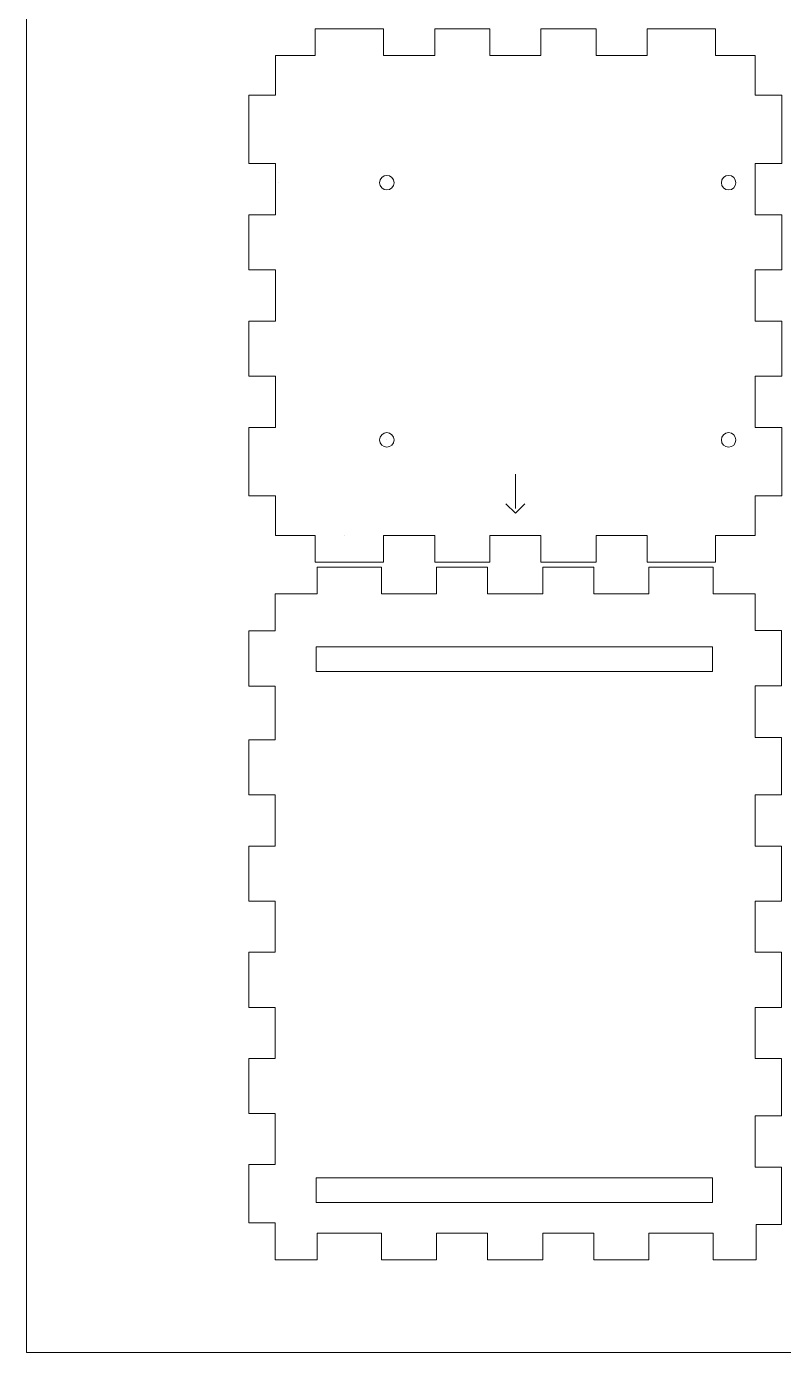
# Model space of a CAD drawing. Header units: inches. Extents: x -23 to 288, y -150 to 216.
# Drawn here: x -23.4 to 90.7, y -150.2 to 49.5 of the extents above; entities that cross this region are included whole.
import ezdxf

# ---------------------------------------------------------------- set-up
doc = ezdxf.new("R2010")
doc.units = ezdxf.units.IN
doc.header["$MEASUREMENT"] = 0

# ---------------------------------------------------------------- blocks, each defined once
blk = doc.blocks.new('block 3')
at = {"color": 7, "lineweight": 15, "true_color": 0xffffff}
blk.add_lwpolyline([(14.07, -130.66), (10.09, -130.66)], dxfattribs=at)
blk = doc.blocks.new('block 4')
at = {"color": 7, "lineweight": 15, "true_color": 0xffffff}
blk.add_lwpolyline([(14.07, -130.66), (14.07, -136.22)], dxfattribs=at)
blk = doc.blocks.new('block 5')
at = {"color": 7, "lineweight": 15, "true_color": 0xffffff}
blk.add_lwpolyline([(14.07, -136.22), (20.39, -136.22)], dxfattribs=at)
blk = doc.blocks.new('block 6')
at = {"color": 7, "lineweight": 15, "true_color": 0xffffff}
blk.add_lwpolyline([(20.39, -136.22), (20.39, -132.2)], dxfattribs=at)
blk = doc.blocks.new('block 7')
at = {"color": 7, "lineweight": 15, "true_color": 0xffffff}
blk.add_lwpolyline([(20.39, -132.2), (30.09, -132.2)], dxfattribs=at)
blk = doc.blocks.new('block 8')
at = {"color": 7, "lineweight": 15, "true_color": 0xffffff}
blk.add_lwpolyline([(30.09, -132.2), (30.09, -136.22)], dxfattribs=at)
blk = doc.blocks.new('block 9')
at = {"color": 7, "lineweight": 15, "true_color": 0xffffff}
blk.add_lwpolyline([(30.09, -136.22), (38.38, -136.22)], dxfattribs=at)
blk = doc.blocks.new('block 10')
at = {"color": 7, "lineweight": 15, "true_color": 0xffffff}
blk.add_lwpolyline([(38.38, -136.22), (38.38, -132.2)], dxfattribs=at)
blk = doc.blocks.new('block 11')
at = {"color": 7, "lineweight": 15, "true_color": 0xffffff}
blk.add_lwpolyline([(38.38, -132.2), (46.07, -132.2)], dxfattribs=at)
blk = doc.blocks.new('block 12')
at = {"color": 7, "lineweight": 15, "true_color": 0xffffff}
blk.add_lwpolyline([(46.07, -132.2), (46.07, -136.22)], dxfattribs=at)
blk = doc.blocks.new('block 13')
at = {"color": 7, "lineweight": 15, "true_color": 0xffffff}
blk.add_lwpolyline([(46.07, -136.22), (54.4, -136.22)], dxfattribs=at)
blk = doc.blocks.new('block 14')
at = {"color": 7, "lineweight": 15, "true_color": 0xffffff}
blk.add_lwpolyline([(54.4, -136.22), (54.4, -132.2)], dxfattribs=at)
blk = doc.blocks.new('block 15')
at = {"color": 7, "lineweight": 15, "true_color": 0xffffff}
blk.add_lwpolyline([(54.4, -132.2), (62.09, -132.2)], dxfattribs=at)
blk = doc.blocks.new('block 16')
at = {"color": 7, "lineweight": 15, "true_color": 0xffffff}
blk.add_lwpolyline([(62.09, -132.2), (62.09, -136.22)], dxfattribs=at)
blk = doc.blocks.new('block 17')
at = {"color": 7, "lineweight": 15, "true_color": 0xffffff}
blk.add_lwpolyline([(62.09, -136.22), (70.38, -136.22)], dxfattribs=at)
blk = doc.blocks.new('block 18')
at = {"color": 7, "lineweight": 15, "true_color": 0xffffff}
blk.add_lwpolyline([(70.38, -136.22), (70.38, -132.2)], dxfattribs=at)
blk = doc.blocks.new('block 19')
at = {"color": 7, "lineweight": 15, "true_color": 0xffffff}
blk.add_lwpolyline([(70.38, -132.2), (80.08, -132.2)], dxfattribs=at)
blk = doc.blocks.new('block 20')
at = {"color": 7, "lineweight": 15, "true_color": 0xffffff}
blk.add_lwpolyline([(80.08, -132.2), (80.08, -136.22)], dxfattribs=at)
blk = doc.blocks.new('block 21')
at = {"color": 7, "lineweight": 15, "true_color": 0xffffff}
blk.add_lwpolyline([(80.08, -136.22), (86.55, -136.22)], dxfattribs=at)
blk = doc.blocks.new('block 22')
at = {"color": 7, "lineweight": 15, "true_color": 0xffffff}
blk.add_lwpolyline([(86.55, -130.9), (86.55, -136.22)], dxfattribs=at)
blk = doc.blocks.new('block 23')
at = {"color": 7, "lineweight": 15, "true_color": 0xffffff}
blk.add_lwpolyline([(90.38, -130.9), (86.55, -130.9)], dxfattribs=at)
blk = doc.blocks.new('block 24')
at = {"color": 7, "lineweight": 15, "true_color": 0xffffff}
blk.add_lwpolyline([(90.38, -122.28), (90.38, -130.9)], dxfattribs=at)
blk = doc.blocks.new('block 25')
at = {"color": 7, "lineweight": 15, "true_color": 0xffffff}
blk.add_lwpolyline([(86.39, -122.28), (90.38, -122.28)], dxfattribs=at)
blk = doc.blocks.new('block 26')
at = {"color": 7, "lineweight": 15, "true_color": 0xffffff}
blk.add_lwpolyline([(86.39, -114.54), (86.39, -122.28)], dxfattribs=at)
blk = doc.blocks.new('block 27')
at = {"color": 7, "lineweight": 15, "true_color": 0xffffff}
blk.add_lwpolyline([(90.38, -114.54), (86.39, -114.54)], dxfattribs=at)
blk = doc.blocks.new('block 28')
at = {"color": 7, "lineweight": 15, "true_color": 0xffffff}
blk.add_lwpolyline([(90.38, -105.92), (90.38, -114.54)], dxfattribs=at)
blk = doc.blocks.new('block 29')
at = {"color": 7, "lineweight": 15, "true_color": 0xffffff}
blk.add_lwpolyline([(86.39, -105.92), (90.38, -105.92)], dxfattribs=at)
blk = doc.blocks.new('block 30')
at = {"color": 7, "lineweight": 15, "true_color": 0xffffff}
blk.add_lwpolyline([(86.39, -98.23), (86.39, -105.92)], dxfattribs=at)
blk = doc.blocks.new('block 31')
at = {"color": 7, "lineweight": 15, "true_color": 0xffffff}
blk.add_lwpolyline([(90.38, -98.23), (86.39, -98.23)], dxfattribs=at)
blk = doc.blocks.new('block 32')
at = {"color": 7, "lineweight": 15, "true_color": 0xffffff}
blk.add_lwpolyline([(90.38, -89.9), (90.38, -98.23)], dxfattribs=at)
blk = doc.blocks.new('block 33')
at = {"color": 7, "lineweight": 15, "true_color": 0xffffff}
blk.add_lwpolyline([(86.39, -89.9), (90.38, -89.9)], dxfattribs=at)
blk = doc.blocks.new('block 34')
at = {"color": 7, "lineweight": 15, "true_color": 0xffffff}
blk.add_lwpolyline([(86.39, -82.21), (86.39, -89.9)], dxfattribs=at)
blk = doc.blocks.new('block 35')
at = {"color": 7, "lineweight": 15, "true_color": 0xffffff}
blk.add_lwpolyline([(90.38, -82.21), (86.39, -82.21)], dxfattribs=at)
blk = doc.blocks.new('block 36')
at = {"color": 7, "lineweight": 15, "true_color": 0xffffff}
blk.add_lwpolyline([(90.38, -73.92), (90.38, -82.21)], dxfattribs=at)
blk = doc.blocks.new('block 37')
at = {"color": 7, "lineweight": 15, "true_color": 0xffffff}
blk.add_lwpolyline([(86.39, -73.92), (90.38, -73.92)], dxfattribs=at)
blk = doc.blocks.new('block 38')
at = {"color": 7, "lineweight": 15, "true_color": 0xffffff}
blk.add_lwpolyline([(86.39, -66.23), (86.39, -73.92)], dxfattribs=at)
blk = doc.blocks.new('block 39')
at = {"color": 7, "lineweight": 15, "true_color": 0xffffff}
blk.add_lwpolyline([(90.38, -66.23), (86.39, -66.23)], dxfattribs=at)
blk = doc.blocks.new('block 40')
at = {"color": 7, "lineweight": 15, "true_color": 0xffffff}
blk.add_lwpolyline([(90.38, -57.56), (90.38, -66.23)], dxfattribs=at)
blk = doc.blocks.new('block 41')
at = {"color": 7, "lineweight": 15, "true_color": 0xffffff}
blk.add_lwpolyline([(86.39, -57.56), (90.38, -57.56)], dxfattribs=at)
blk = doc.blocks.new('block 42')
at = {"color": 7, "lineweight": 15, "true_color": 0xffffff}
blk.add_lwpolyline([(86.39, -49.8), (86.39, -57.56)], dxfattribs=at)
blk = doc.blocks.new('block 43')
at = {"color": 7, "lineweight": 15, "true_color": 0xffffff}
blk.add_lwpolyline([(90.38, -49.8), (86.39, -49.8)], dxfattribs=at)
blk = doc.blocks.new('block 44')
at = {"color": 7, "lineweight": 15, "true_color": 0xffffff}
blk.add_lwpolyline([(90.38, -41.48), (90.38, -49.8)], dxfattribs=at)
blk = doc.blocks.new('block 45')
at = {"color": 7, "lineweight": 15, "true_color": 0xffffff}
blk.add_lwpolyline([(86.39, -41.48), (90.38, -41.48)], dxfattribs=at)
blk = doc.blocks.new('block 46')
at = {"color": 7, "lineweight": 15, "true_color": 0xffffff}
blk.add_lwpolyline([(86.39, -35.93), (86.39, -41.48)], dxfattribs=at)
blk = doc.blocks.new('block 47')
at = {"color": 7, "lineweight": 15, "true_color": 0xffffff}
blk.add_lwpolyline([(80.08, -35.93), (86.39, -35.93)], dxfattribs=at)
blk = doc.blocks.new('block 48')
at = {"color": 7, "lineweight": 15, "true_color": 0xffffff}
blk.add_lwpolyline([(80.08, -31.94), (80.08, -35.93)], dxfattribs=at)
blk = doc.blocks.new('block 49')
at = {"color": 7, "lineweight": 15, "true_color": 0xffffff}
blk.add_lwpolyline([(70.38, -31.94), (80.08, -31.94)], dxfattribs=at)
blk = doc.blocks.new('block 50')
at = {"color": 7, "lineweight": 15, "true_color": 0xffffff}
blk.add_lwpolyline([(70.38, -35.93), (70.38, -31.94)], dxfattribs=at)
blk = doc.blocks.new('block 51')
at = {"color": 7, "lineweight": 15, "true_color": 0xffffff}
blk.add_lwpolyline([(62.09, -35.93), (70.38, -35.93)], dxfattribs=at)
blk = doc.blocks.new('block 52')
at = {"color": 7, "lineweight": 15, "true_color": 0xffffff}
blk.add_lwpolyline([(62.09, -31.94), (62.09, -35.93)], dxfattribs=at)
blk = doc.blocks.new('block 53')
at = {"color": 7, "lineweight": 15, "true_color": 0xffffff}
blk.add_lwpolyline([(54.4, -31.94), (62.09, -31.94)], dxfattribs=at)
blk = doc.blocks.new('block 54')
at = {"color": 7, "lineweight": 15, "true_color": 0xffffff}
blk.add_lwpolyline([(54.4, -35.93), (54.4, -31.94)], dxfattribs=at)
blk = doc.blocks.new('block 55')
at = {"color": 7, "lineweight": 15, "true_color": 0xffffff}
blk.add_lwpolyline([(46.07, -35.93), (54.4, -35.93)], dxfattribs=at)
blk = doc.blocks.new('block 56')
at = {"color": 7, "lineweight": 15, "true_color": 0xffffff}
blk.add_lwpolyline([(46.07, -31.94), (46.07, -35.93)], dxfattribs=at)
blk = doc.blocks.new('block 57')
at = {"color": 7, "lineweight": 15, "true_color": 0xffffff}
blk.add_lwpolyline([(38.38, -31.94), (46.07, -31.94)], dxfattribs=at)
blk = doc.blocks.new('block 58')
at = {"color": 7, "lineweight": 15, "true_color": 0xffffff}
blk.add_lwpolyline([(38.38, -35.93), (38.38, -31.94)], dxfattribs=at)
blk = doc.blocks.new('block 59')
at = {"color": 7, "lineweight": 15, "true_color": 0xffffff}
blk.add_lwpolyline([(30.09, -35.93), (38.38, -35.93)], dxfattribs=at)
blk = doc.blocks.new('block 60')
at = {"color": 7, "lineweight": 15, "true_color": 0xffffff}
blk.add_lwpolyline([(30.09, -31.94), (30.09, -35.93)], dxfattribs=at)
blk = doc.blocks.new('block 61')
at = {"color": 7, "lineweight": 15, "true_color": 0xffffff}
blk.add_lwpolyline([(20.39, -31.94), (30.09, -31.94)], dxfattribs=at)
blk = doc.blocks.new('block 62')
at = {"color": 7, "lineweight": 15, "true_color": 0xffffff}
blk.add_lwpolyline([(20.39, -35.93), (20.39, -31.94)], dxfattribs=at)
blk = doc.blocks.new('block 63')
at = {"color": 7, "lineweight": 15, "true_color": 0xffffff}
blk.add_lwpolyline([(14.07, -35.93), (20.39, -35.93)], dxfattribs=at)
blk = doc.blocks.new('block 64')
at = {"color": 7, "lineweight": 15, "true_color": 0xffffff}
blk.add_lwpolyline([(14.07, -41.52), (14.07, -35.93)], dxfattribs=at)
blk = doc.blocks.new('block 65')
at = {"color": 7, "lineweight": 15, "true_color": 0xffffff}
blk.add_lwpolyline([(10.09, -41.52), (14.07, -41.52)], dxfattribs=at)
blk = doc.blocks.new('block 66')
at = {"color": 7, "lineweight": 15, "true_color": 0xffffff}
blk.add_lwpolyline([(10.09, -49.84), (10.09, -41.52)], dxfattribs=at)
blk = doc.blocks.new('block 67')
at = {"color": 7, "lineweight": 15, "true_color": 0xffffff}
blk.add_lwpolyline([(14.07, -49.84), (10.09, -49.84)], dxfattribs=at)
blk = doc.blocks.new('block 68')
at = {"color": 7, "lineweight": 15, "true_color": 0xffffff}
blk.add_lwpolyline([(14.07, -57.91), (14.07, -49.84)], dxfattribs=at)
blk = doc.blocks.new('block 69')
at = {"color": 7, "lineweight": 15, "true_color": 0xffffff}
blk.add_lwpolyline([(10.09, -57.91), (14.07, -57.91)], dxfattribs=at)
blk = doc.blocks.new('block 70')
at = {"color": 7, "lineweight": 15, "true_color": 0xffffff}
blk.add_lwpolyline([(10.09, -66.23), (10.09, -57.91)], dxfattribs=at)
blk = doc.blocks.new('block 71')
at = {"color": 7, "lineweight": 15, "true_color": 0xffffff}
blk.add_lwpolyline([(14.07, -66.23), (10.09, -66.23)], dxfattribs=at)
blk = doc.blocks.new('block 72')
at = {"color": 7, "lineweight": 15, "true_color": 0xffffff}
blk.add_lwpolyline([(14.07, -73.92), (14.07, -66.23)], dxfattribs=at)
blk = doc.blocks.new('block 73')
at = {"color": 7, "lineweight": 15, "true_color": 0xffffff}
blk.add_lwpolyline([(10.09, -73.92), (14.07, -73.92)], dxfattribs=at)
blk = doc.blocks.new('block 74')
at = {"color": 7, "lineweight": 15, "true_color": 0xffffff}
blk.add_lwpolyline([(10.09, -82.21), (10.09, -73.92)], dxfattribs=at)
blk = doc.blocks.new('block 75')
at = {"color": 7, "lineweight": 15, "true_color": 0xffffff}
blk.add_lwpolyline([(14.07, -82.21), (10.09, -82.21)], dxfattribs=at)
blk = doc.blocks.new('block 76')
at = {"color": 7, "lineweight": 15, "true_color": 0xffffff}
blk.add_lwpolyline([(14.07, -89.9), (14.07, -82.21)], dxfattribs=at)
blk = doc.blocks.new('block 77')
at = {"color": 7, "lineweight": 15, "true_color": 0xffffff}
blk.add_lwpolyline([(10.09, -89.9), (14.07, -89.9)], dxfattribs=at)
blk = doc.blocks.new('block 78')
at = {"color": 7, "lineweight": 15, "true_color": 0xffffff}
blk.add_lwpolyline([(10.09, -98.23), (10.09, -89.9)], dxfattribs=at)
blk = doc.blocks.new('block 79')
at = {"color": 7, "lineweight": 15, "true_color": 0xffffff}
blk.add_lwpolyline([(14.07, -98.23), (10.09, -98.23)], dxfattribs=at)
blk = doc.blocks.new('block 80')
at = {"color": 7, "lineweight": 15, "true_color": 0xffffff}
blk.add_lwpolyline([(14.07, -105.92), (14.07, -98.23)], dxfattribs=at)
blk = doc.blocks.new('block 81')
at = {"color": 7, "lineweight": 15, "true_color": 0xffffff}
blk.add_lwpolyline([(10.09, -105.92), (14.07, -105.92)], dxfattribs=at)
blk = doc.blocks.new('block 82')
at = {"color": 7, "lineweight": 15, "true_color": 0xffffff}
blk.add_lwpolyline([(10.09, -114.21), (10.09, -105.92)], dxfattribs=at)
blk = doc.blocks.new('block 83')
at = {"color": 7, "lineweight": 15, "true_color": 0xffffff}
blk.add_lwpolyline([(14.07, -114.21), (10.09, -114.21)], dxfattribs=at)
blk = doc.blocks.new('block 84')
at = {"color": 7, "lineweight": 15, "true_color": 0xffffff}
blk.add_lwpolyline([(14.07, -121.89), (14.07, -114.21)], dxfattribs=at)
blk = doc.blocks.new('block 85')
at = {"color": 7, "lineweight": 15, "true_color": 0xffffff}
blk.add_lwpolyline([(10.09, -121.89), (14.07, -121.89)], dxfattribs=at)
blk = doc.blocks.new('block 86')
at = {"color": 7, "lineweight": 15, "true_color": 0xffffff}
blk.add_lwpolyline([(10.09, -130.66), (10.09, -121.89)], dxfattribs=at)
blk = doc.blocks.new('block 87')
at = {"color": 7, "lineweight": 15, "true_color": 0xffffff}
blk.add_lwpolyline([(79.94, -47.61), (20.25, -47.61)], dxfattribs=at)
blk = doc.blocks.new('block 88')
at = {"color": 7, "lineweight": 15, "true_color": 0xffffff}
blk.add_lwpolyline([(20.25, -47.61), (20.25, -43.91)], dxfattribs=at)
blk = doc.blocks.new('block 89')
at = {"color": 7, "lineweight": 15, "true_color": 0xffffff}
blk.add_lwpolyline([(20.25, -43.91), (79.94, -43.91)], dxfattribs=at)
blk = doc.blocks.new('block 90')
at = {"color": 7, "lineweight": 15, "true_color": 0xffffff}
blk.add_lwpolyline([(79.94, -43.91), (79.94, -47.61)], dxfattribs=at)
blk = doc.blocks.new('block 91')
at = {"color": 7, "lineweight": 15, "true_color": 0xffffff}
blk.add_lwpolyline([(79.94, -127.61), (20.25, -127.61)], dxfattribs=at)
blk = doc.blocks.new('block 92')
at = {"color": 7, "lineweight": 15, "true_color": 0xffffff}
blk.add_lwpolyline([(20.25, -127.61), (20.25, -123.91)], dxfattribs=at)
blk = doc.blocks.new('block 93')
at = {"color": 7, "lineweight": 15, "true_color": 0xffffff}
blk.add_lwpolyline([(20.25, -123.91), (79.94, -123.91)], dxfattribs=at)
blk = doc.blocks.new('block 94')
at = {"color": 7, "lineweight": 15, "true_color": 0xffffff}
blk.add_lwpolyline([(79.94, -123.91), (79.94, -127.61)], dxfattribs=at)
blk = doc.blocks.new('block 2')
for name in ['block 61', 'block 62', 'block 60', 'block 57', 'block 58', 'block 56', 'block 53', 'block 54', 'block 52', 'block 49', 'block 50', 'block 48', 'block 63', 'block 64', 'block 59', 'block 55', 'block 51', 'block 47', 'block 46', 'block 65', 'block 66', 'block 45', 'block 44', 'block 88', 'block 89', 'block 90', 'block 87', 'block 67', 'block 68', 'block 42', 'block 43', 'block 69', 'block 70', 'block 41', 'block 40', 'block 71', 'block 72', 'block 38', 'block 39', 'block 73', 'block 74', 'block 37', 'block 36', 'block 75', 'block 76', 'block 34', 'block 35', 'block 77', 'block 78', 'block 33', 'block 32', 'block 79', 'block 80', 'block 30', 'block 31', 'block 81', 'block 82', 'block 29', 'block 28', 'block 83', 'block 84', 'block 26', 'block 27', 'block 85', 'block 86', 'block 25', 'block 24', 'block 92', 'block 93', 'block 94', 'block 91', 'block 3', 'block 4', 'block 22', 'block 23', 'block 6', 'block 7', 'block 8', 'block 10', 'block 11', 'block 12', 'block 14', 'block 15', 'block 16', 'block 18', 'block 19', 'block 20', 'block 5', 'block 9', 'block 13', 'block 17', 'block 21']:
    blk.add_blockref(name, (0, 0))
blk = doc.blocks.new('block 96')
at = {"color": 7, "lineweight": 15, "true_color": 0xffffff}
blk.add_open_spline([(30.88, -13.84), (31.49, -13.84), (31.98, -13.35), (31.98, -12.74), (31.98, -12.14), (31.49, -11.65), (30.88, -11.65)], degree=3, knots=[0, 0, 0, 0, 1, 1, 1, 2, 2, 2, 2], dxfattribs=at)
blk = doc.blocks.new('block 97')
at = {"color": 7, "lineweight": 15, "true_color": 0xffffff}
blk.add_open_spline([(30.88, -11.65), (30.28, -11.65), (29.79, -12.14), (29.79, -12.74), (29.79, -13.35), (30.28, -13.84), (30.88, -13.84)], degree=3, knots=[0, 0, 0, 0, 1, 1, 1, 2, 2, 2, 2], dxfattribs=at)
blk = doc.blocks.new('block 98')
at = {"color": 7, "lineweight": 15, "true_color": 0xffffff}
blk.add_open_spline([(30.88, 24.9), (31.49, 24.9), (31.98, 25.39), (31.98, 25.99), (31.98, 26.6), (31.49, 27.09), (30.88, 27.09)], degree=3, knots=[0, 0, 0, 0, 1, 1, 1, 2, 2, 2, 2], dxfattribs=at)
blk = doc.blocks.new('block 99')
at = {"color": 7, "lineweight": 15, "true_color": 0xffffff}
blk.add_open_spline([(30.88, 27.09), (30.28, 27.09), (29.79, 26.6), (29.79, 25.99), (29.79, 25.39), (30.28, 24.9), (30.88, 24.9)], degree=3, knots=[0, 0, 0, 0, 1, 1, 1, 2, 2, 2, 2], dxfattribs=at)
blk = doc.blocks.new('block 100')
at = {"color": 7, "lineweight": 15, "true_color": 0xffffff}
blk.add_lwpolyline([(14.09, 45.16), (14.09, 39.16)], dxfattribs=at)
blk = doc.blocks.new('block 101')
at = {"color": 7, "lineweight": 15, "true_color": 0xffffff}
blk.add_lwpolyline([(14.09, 39.16), (10.1, 39.16)], dxfattribs=at)
blk = doc.blocks.new('block 102')
at = {"color": 7, "lineweight": 15, "true_color": 0xffffff}
blk.add_lwpolyline([(10.1, 39.16), (10.1, 28.86)], dxfattribs=at)
blk = doc.blocks.new('block 103')
at = {"color": 7, "lineweight": 15, "true_color": 0xffffff}
blk.add_lwpolyline([(10.1, 28.86), (14.09, 28.86)], dxfattribs=at)
blk = doc.blocks.new('block 104')
at = {"color": 7, "lineweight": 15, "true_color": 0xffffff}
blk.add_lwpolyline([(14.09, 28.86), (14.09, 21.14)], dxfattribs=at)
blk = doc.blocks.new('block 105')
at = {"color": 7, "lineweight": 15, "true_color": 0xffffff}
blk.add_lwpolyline([(14.09, 21.14), (10.1, 21.14)], dxfattribs=at)
blk = doc.blocks.new('block 106')
at = {"color": 7, "lineweight": 15, "true_color": 0xffffff}
blk.add_lwpolyline([(10.1, 21.14), (10.1, 12.84)], dxfattribs=at)
blk = doc.blocks.new('block 107')
at = {"color": 7, "lineweight": 15, "true_color": 0xffffff}
blk.add_lwpolyline([(10.1, 12.84), (14.09, 12.84)], dxfattribs=at)
blk = doc.blocks.new('block 108')
at = {"color": 7, "lineweight": 15, "true_color": 0xffffff}
blk.add_lwpolyline([(14.09, 12.84), (14.09, 5.15)], dxfattribs=at)
blk = doc.blocks.new('block 109')
at = {"color": 7, "lineweight": 15, "true_color": 0xffffff}
blk.add_lwpolyline([(14.09, 5.15), (10.1, 5.15)], dxfattribs=at)
blk = doc.blocks.new('block 110')
at = {"color": 7, "lineweight": 15, "true_color": 0xffffff}
blk.add_lwpolyline([(10.1, 5.15), (10.1, -3.14)], dxfattribs=at)
blk = doc.blocks.new('block 111')
at = {"color": 7, "lineweight": 15, "true_color": 0xffffff}
blk.add_lwpolyline([(10.1, -3.14), (14.09, -3.14)], dxfattribs=at)
blk = doc.blocks.new('block 112')
at = {"color": 7, "lineweight": 15, "true_color": 0xffffff}
blk.add_lwpolyline([(14.09, -3.14), (14.09, -10.86)], dxfattribs=at)
blk = doc.blocks.new('block 113')
at = {"color": 7, "lineweight": 15, "true_color": 0xffffff}
blk.add_lwpolyline([(14.09, -10.86), (10.1, -10.86)], dxfattribs=at)
blk = doc.blocks.new('block 114')
at = {"color": 7, "lineweight": 15, "true_color": 0xffffff}
blk.add_lwpolyline([(10.1, -10.86), (10.1, -21.16)], dxfattribs=at)
blk = doc.blocks.new('block 115')
at = {"color": 7, "lineweight": 15, "true_color": 0xffffff}
blk.add_lwpolyline([(10.1, -21.16), (14.09, -21.16)], dxfattribs=at)
blk = doc.blocks.new('block 116')
at = {"color": 7, "lineweight": 15, "true_color": 0xffffff}
blk.add_lwpolyline([(14.09, -21.16), (14.09, -27.16)], dxfattribs=at)
blk = doc.blocks.new('block 117')
at = {"color": 7, "lineweight": 15, "true_color": 0xffffff}
blk.add_lwpolyline([(14.09, -27.16), (20.09, -27.16)], dxfattribs=at)
blk = doc.blocks.new('block 118')
at = {"color": 7, "lineweight": 15, "true_color": 0xffffff}
blk.add_lwpolyline([(20.09, -27.16), (20.09, -31.15)], dxfattribs=at)
blk = doc.blocks.new('block 119')
at = {"color": 7, "lineweight": 15, "true_color": 0xffffff}
blk.add_lwpolyline([(20.09, -31.15), (30.39, -31.15)], dxfattribs=at)
blk = doc.blocks.new('block 120')
at = {"color": 7, "lineweight": 15, "true_color": 0xffffff}
blk.add_lwpolyline([(30.39, -31.15), (30.39, -27.16)], dxfattribs=at)
blk = doc.blocks.new('block 121')
at = {"color": 7, "lineweight": 15, "true_color": 0xffffff}
blk.add_lwpolyline([(30.39, -27.16), (38.12, -27.16)], dxfattribs=at)
blk = doc.blocks.new('block 122')
at = {"color": 7, "lineweight": 15, "true_color": 0xffffff}
blk.add_lwpolyline([(38.12, -27.16), (38.12, -31.15)], dxfattribs=at)
blk = doc.blocks.new('block 123')
at = {"color": 7, "lineweight": 15, "true_color": 0xffffff}
blk.add_lwpolyline([(38.12, -31.15), (46.41, -31.15)], dxfattribs=at)
blk = doc.blocks.new('block 124')
at = {"color": 7, "lineweight": 15, "true_color": 0xffffff}
blk.add_lwpolyline([(46.41, -31.15), (46.41, -27.16)], dxfattribs=at)
blk = doc.blocks.new('block 125')
at = {"color": 7, "lineweight": 15, "true_color": 0xffffff}
blk.add_lwpolyline([(46.41, -27.16), (54.1, -27.16)], dxfattribs=at)
blk = doc.blocks.new('block 126')
at = {"color": 7, "lineweight": 15, "true_color": 0xffffff}
blk.add_lwpolyline([(54.1, -27.16), (54.1, -31.15)], dxfattribs=at)
blk = doc.blocks.new('block 127')
at = {"color": 7, "lineweight": 15, "true_color": 0xffffff}
blk.add_lwpolyline([(54.1, -31.15), (62.42, -31.15)], dxfattribs=at)
blk = doc.blocks.new('block 128')
at = {"color": 7, "lineweight": 15, "true_color": 0xffffff}
blk.add_lwpolyline([(62.42, -31.15), (62.42, -27.16)], dxfattribs=at)
blk = doc.blocks.new('block 129')
at = {"color": 7, "lineweight": 15, "true_color": 0xffffff}
blk.add_lwpolyline([(62.42, -27.16), (70.11, -27.16)], dxfattribs=at)
blk = doc.blocks.new('block 130')
at = {"color": 7, "lineweight": 15, "true_color": 0xffffff}
blk.add_lwpolyline([(70.11, -27.16), (70.11, -31.15)], dxfattribs=at)
blk = doc.blocks.new('block 131')
at = {"color": 7, "lineweight": 15, "true_color": 0xffffff}
blk.add_lwpolyline([(70.11, -31.15), (80.41, -31.15)], dxfattribs=at)
blk = doc.blocks.new('block 132')
at = {"color": 7, "lineweight": 15, "true_color": 0xffffff}
blk.add_lwpolyline([(80.41, -31.15), (80.41, -27.16)], dxfattribs=at)
blk = doc.blocks.new('block 133')
at = {"color": 7, "lineweight": 15, "true_color": 0xffffff}
blk.add_lwpolyline([(80.41, -27.16), (86.41, -27.16)], dxfattribs=at)
blk = doc.blocks.new('block 134')
at = {"color": 7, "lineweight": 15, "true_color": 0xffffff}
blk.add_lwpolyline([(86.41, -27.16), (86.41, -21.16)], dxfattribs=at)
blk = doc.blocks.new('block 135')
at = {"color": 7, "lineweight": 15, "true_color": 0xffffff}
blk.add_lwpolyline([(86.41, -21.16), (90.4, -21.16)], dxfattribs=at)
blk = doc.blocks.new('block 136')
at = {"color": 7, "lineweight": 15, "true_color": 0xffffff}
blk.add_lwpolyline([(90.4, -21.16), (90.4, -10.86)], dxfattribs=at)
blk = doc.blocks.new('block 137')
at = {"color": 7, "lineweight": 15, "true_color": 0xffffff}
blk.add_lwpolyline([(90.4, -10.86), (86.41, -10.86)], dxfattribs=at)
blk = doc.blocks.new('block 138')
at = {"color": 7, "lineweight": 15, "true_color": 0xffffff}
blk.add_lwpolyline([(86.41, -10.86), (86.41, -3.14)], dxfattribs=at)
blk = doc.blocks.new('block 139')
at = {"color": 7, "lineweight": 15, "true_color": 0xffffff}
blk.add_lwpolyline([(86.41, -3.14), (90.4, -3.14)], dxfattribs=at)
blk = doc.blocks.new('block 140')
at = {"color": 7, "lineweight": 15, "true_color": 0xffffff}
blk.add_lwpolyline([(90.4, -3.14), (90.4, 5.15)], dxfattribs=at)
blk = doc.blocks.new('block 141')
at = {"color": 7, "lineweight": 15, "true_color": 0xffffff}
blk.add_lwpolyline([(90.4, 5.15), (86.41, 5.15)], dxfattribs=at)
blk = doc.blocks.new('block 142')
at = {"color": 7, "lineweight": 15, "true_color": 0xffffff}
blk.add_lwpolyline([(86.41, 5.15), (86.41, 12.84)], dxfattribs=at)
blk = doc.blocks.new('block 143')
at = {"color": 7, "lineweight": 15, "true_color": 0xffffff}
blk.add_lwpolyline([(86.41, 12.84), (90.4, 12.84)], dxfattribs=at)
blk = doc.blocks.new('block 144')
at = {"color": 7, "lineweight": 15, "true_color": 0xffffff}
blk.add_lwpolyline([(90.4, 12.84), (90.4, 21.14)], dxfattribs=at)
blk = doc.blocks.new('block 145')
at = {"color": 7, "lineweight": 15, "true_color": 0xffffff}
blk.add_lwpolyline([(90.4, 21.14), (86.41, 21.14)], dxfattribs=at)
blk = doc.blocks.new('block 146')
at = {"color": 7, "lineweight": 15, "true_color": 0xffffff}
blk.add_lwpolyline([(86.41, 21.14), (86.41, 28.86)], dxfattribs=at)
blk = doc.blocks.new('block 147')
at = {"color": 7, "lineweight": 15, "true_color": 0xffffff}
blk.add_lwpolyline([(86.41, 28.86), (90.4, 28.86)], dxfattribs=at)
blk = doc.blocks.new('block 148')
at = {"color": 7, "lineweight": 15, "true_color": 0xffffff}
blk.add_lwpolyline([(90.4, 28.86), (90.4, 39.16)], dxfattribs=at)
blk = doc.blocks.new('block 149')
at = {"color": 7, "lineweight": 15, "true_color": 0xffffff}
blk.add_lwpolyline([(90.4, 39.16), (86.41, 39.16)], dxfattribs=at)
blk = doc.blocks.new('block 150')
at = {"color": 7, "lineweight": 15, "true_color": 0xffffff}
blk.add_lwpolyline([(86.41, 39.16), (86.41, 45.16)], dxfattribs=at)
blk = doc.blocks.new('block 151')
at = {"color": 7, "lineweight": 15, "true_color": 0xffffff}
blk.add_lwpolyline([(86.41, 45.16), (80.41, 45.16)], dxfattribs=at)
blk = doc.blocks.new('block 152')
at = {"color": 7, "lineweight": 15, "true_color": 0xffffff}
blk.add_lwpolyline([(80.41, 45.16), (80.41, 49.15)], dxfattribs=at)
blk = doc.blocks.new('block 153')
at = {"color": 7, "lineweight": 15, "true_color": 0xffffff}
blk.add_lwpolyline([(80.41, 49.15), (70.11, 49.15)], dxfattribs=at)
blk = doc.blocks.new('block 154')
at = {"color": 7, "lineweight": 15, "true_color": 0xffffff}
blk.add_lwpolyline([(70.11, 49.15), (70.11, 45.16)], dxfattribs=at)
blk = doc.blocks.new('block 155')
at = {"color": 7, "lineweight": 15, "true_color": 0xffffff}
blk.add_lwpolyline([(70.11, 45.16), (62.42, 45.16)], dxfattribs=at)
blk = doc.blocks.new('block 156')
at = {"color": 7, "lineweight": 15, "true_color": 0xffffff}
blk.add_lwpolyline([(62.42, 45.16), (62.42, 49.15)], dxfattribs=at)
blk = doc.blocks.new('block 157')
at = {"color": 7, "lineweight": 15, "true_color": 0xffffff}
blk.add_lwpolyline([(62.42, 49.15), (54.1, 49.15)], dxfattribs=at)
blk = doc.blocks.new('block 158')
at = {"color": 7, "lineweight": 15, "true_color": 0xffffff}
blk.add_lwpolyline([(54.1, 49.15), (54.1, 45.16)], dxfattribs=at)
blk = doc.blocks.new('block 159')
at = {"color": 7, "lineweight": 15, "true_color": 0xffffff}
blk.add_lwpolyline([(54.1, 45.16), (46.41, 45.16)], dxfattribs=at)
blk = doc.blocks.new('block 160')
at = {"color": 7, "lineweight": 15, "true_color": 0xffffff}
blk.add_lwpolyline([(46.41, 45.16), (46.41, 49.15)], dxfattribs=at)
blk = doc.blocks.new('block 161')
at = {"color": 7, "lineweight": 15, "true_color": 0xffffff}
blk.add_lwpolyline([(46.41, 49.15), (38.12, 49.15)], dxfattribs=at)
blk = doc.blocks.new('block 162')
at = {"color": 7, "lineweight": 15, "true_color": 0xffffff}
blk.add_lwpolyline([(38.12, 49.15), (38.12, 45.16)], dxfattribs=at)
blk = doc.blocks.new('block 163')
at = {"color": 7, "lineweight": 15, "true_color": 0xffffff}
blk.add_lwpolyline([(38.12, 45.16), (30.39, 45.16)], dxfattribs=at)
blk = doc.blocks.new('block 164')
at = {"color": 7, "lineweight": 15, "true_color": 0xffffff}
blk.add_lwpolyline([(30.39, 45.16), (30.39, 49.15)], dxfattribs=at)
blk = doc.blocks.new('block 165')
at = {"color": 7, "lineweight": 15, "true_color": 0xffffff}
blk.add_lwpolyline([(30.39, 49.15), (20.09, 49.15)], dxfattribs=at)
blk = doc.blocks.new('block 166')
at = {"color": 7, "lineweight": 15, "true_color": 0xffffff}
blk.add_lwpolyline([(20.09, 49.15), (20.09, 45.16)], dxfattribs=at)
blk = doc.blocks.new('block 167')
at = {"color": 7, "lineweight": 15, "true_color": 0xffffff}
blk.add_lwpolyline([(20.09, 45.16), (14.09, 45.16)], dxfattribs=at)
blk = doc.blocks.new('block 168')
at = {"color": 7, "lineweight": 15, "true_color": 0xffffff}
blk.add_open_spline([(82.39, -13.84), (82.99, -13.84), (83.48, -13.35), (83.48, -12.74), (83.48, -12.14), (82.99, -11.65), (82.39, -11.65)], degree=3, knots=[0, 0, 0, 0, 1, 1, 1, 2, 2, 2, 2], dxfattribs=at)
blk = doc.blocks.new('block 169')
at = {"color": 7, "lineweight": 15, "true_color": 0xffffff}
blk.add_open_spline([(82.39, -11.65), (81.78, -11.65), (81.3, -12.14), (81.3, -12.74), (81.3, -13.35), (81.78, -13.84), (82.39, -13.84)], degree=3, knots=[0, 0, 0, 0, 1, 1, 1, 2, 2, 2, 2], dxfattribs=at)
blk = doc.blocks.new('block 170')
at = {"color": 7, "lineweight": 15, "true_color": 0xffffff}
blk.add_open_spline([(82.39, 24.9), (82.99, 24.9), (83.48, 25.39), (83.48, 25.99), (83.48, 26.6), (82.99, 27.09), (82.39, 27.09)], degree=3, knots=[0, 0, 0, 0, 1, 1, 1, 2, 2, 2, 2], dxfattribs=at)
blk = doc.blocks.new('block 171')
at = {"color": 7, "lineweight": 15, "true_color": 0xffffff}
blk.add_open_spline([(82.39, 27.09), (81.78, 27.09), (81.3, 26.6), (81.3, 25.99), (81.3, 25.39), (81.78, 24.9), (82.39, 24.9)], degree=3, knots=[0, 0, 0, 0, 1, 1, 1, 2, 2, 2, 2], dxfattribs=at)
blk = doc.blocks.new('block 95')
at = {"color": 7, "lineweight": 15, "true_color": 0xffffff}
for points in [[(29.79, -12.74), (29.79, -12.74)], [(30.88, -12.74), (30.88, -12.74)], [(20.09, -27.16), (20.09, -27.16)], [(20.09, -27.16), (20.09, -27.16)], [(24.5, -27.16), (24.5, -27.16)], [(30.39, -27.16), (30.39, -27.16)], [(30.39, -27.16), (30.39, -27.16)]]:
    blk.add_lwpolyline(points, dxfattribs=at)
at = {"color": 1, "lineweight": 15, "true_color": 0xff0000}
for points in [[(50.25, -17.9), (50.25, -23.06)], [(51.66, -22.36), (50.25, -23.76), (48.84, -22.36)]]:
    blk.add_lwpolyline(points, dxfattribs=at)
for name in ['block 165', 'block 166', 'block 164', 'block 161', 'block 162', 'block 160', 'block 157', 'block 158', 'block 156', 'block 153', 'block 154', 'block 152', 'block 100', 'block 167', 'block 163', 'block 159', 'block 155', 'block 151', 'block 150', 'block 101', 'block 102', 'block 149', 'block 148', 'block 103', 'block 104', 'block 146', 'block 147', 'block 99', 'block 98', 'block 171', 'block 170', 'block 105', 'block 106', 'block 145', 'block 144', 'block 107', 'block 108', 'block 142', 'block 143', 'block 109', 'block 110', 'block 141', 'block 140', 'block 111', 'block 112', 'block 138', 'block 139', 'block 113', 'block 114', 'block 97', 'block 96', 'block 169', 'block 168', 'block 137', 'block 136', 'block 115', 'block 116', 'block 134', 'block 135', 'block 117', 'block 118', 'block 120', 'block 121', 'block 122', 'block 124', 'block 125', 'block 126', 'block 128', 'block 129', 'block 130', 'block 132', 'block 133', 'block 119', 'block 123', 'block 127', 'block 131']:
    blk.add_blockref(name, (0, 0))

msp = doc.modelspace()

# ---------------------------------------------------------------- linework, layer by layer
at = {"color": 7, "lineweight": 15, "true_color": 0xffffff}
for points in [[(-23.42, -150.19), (283.6, -150.19), (283.6, 171.52), (-23.42, 171.52), (-23.42, -150.19)], [(14.52, 25.99), (14.52, 25.99)], [(29.79, 25.99), (29.79, 25.99)]]:
    msp.add_lwpolyline(points, dxfattribs=at)

# ---------------------------------------------------------------- block references
for name in ['block 95', 'block 2']:
    msp.add_blockref(name, (0, 0))

doc.saveas('drawing.dxf')
